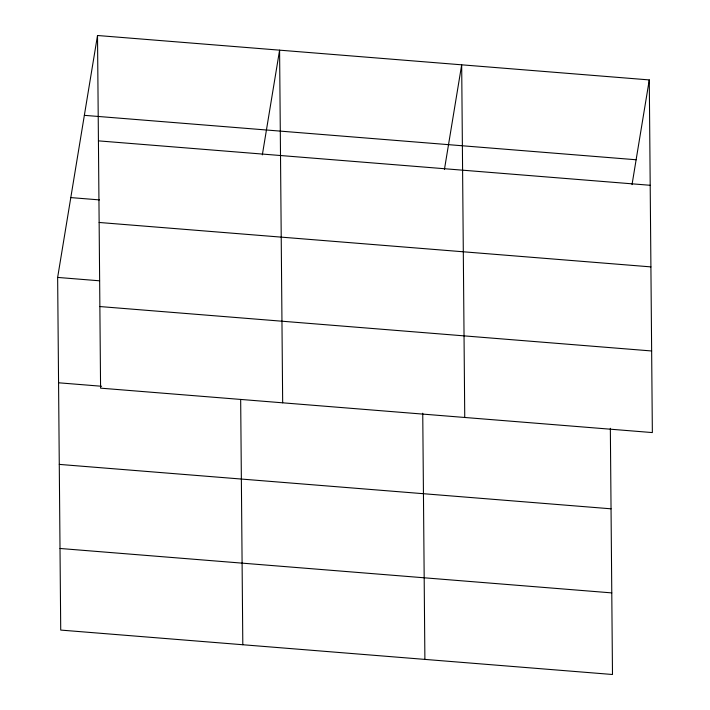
<?xml version="1.0" encoding="UTF-8"?>
<svg xmlns="http://www.w3.org/2000/svg" width="710" height="710" viewBox="0 0 710 710"><rect width="100%" height="100%" fill="white"/><g stroke="black" fill="none" stroke-linecap="round" stroke-linejoin="round"><path stroke-width="1.06" d="M610.343 428.316L612.49 674.5L60.723 630.081L57.643 277.424L97.51 35.5L649.277 79.919L652.357 432.576L100.58 388.157L97.51 35.5M262.336 154.887L279.589 50.162L282.669 402.81M444.416 169.548L461.678 64.814L464.748 417.471M632.024 184.653L649.277 79.919M84.348 115.34L636.125 159.759M98.424 140.864L650.2 185.283M70.796 197.593L99.489 199.9M99.134 222.47L650.91 266.889M57.643 277.424L99.578 280.805M99.87 306.551L651.647 350.971M58.566 382.788L101.601 386.258M59.276 464.393L611.053 508.813M60.013 548.475L611.78 592.894M422.743 413.211L424.891 659.395M240.672 399.65L242.811 644.742"/></g></svg>
